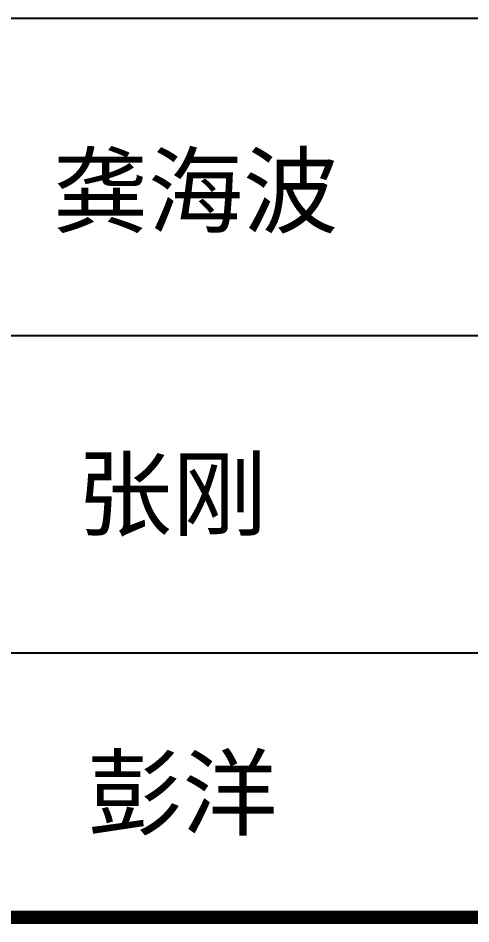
# Model space of a CAD drawing. Extents: x 19118 to 566552, y -1188739 to 92943.
# Drawn here: x 228245 to 230806, y -725338 to -720221 of the extents above; entities that cross this region are included whole.
import ezdxf

# ---------------------------------------------------------------- set-up
doc = ezdxf.new("R2010")
doc.units = 0
doc.header["$LTSCALE"] = 1000
doc.header["$MEASUREMENT"] = 0
doc.layers.add('图框', color=4, linetype='CONTINUOUS')
doc.styles.add('STYLE-黑体', font='simhei.ttf')

msp = doc.modelspace()

# ---------------------------------------------------------------- linework, layer by layer
at = {"layer": '图框', "color": 0}
for p, q in [((224947.8, -720221.01), (233961.65, -720221.01)), ((224947.8, -722013.81), (233961.65, -722013.81)), ((224947.8, -723806.61), (233961.65, -723806.61))]:
    msp.add_line(p, q, dxfattribs=at)
at = {"layer": '图框', "color": 0, "const_width": 75}
msp.add_lwpolyline([(224947.8, -725300.61), (233961.65, -725300.61)], dxfattribs=at)

# ---------------------------------------------------------------- texts
at = {"layer": '图框', "color": 4, "style": 'STYLE-黑体'}
for s, p in [('龚海波', (228441.15, -721394.46)), ('张刚', (228577.52, -723105.32)), ('彭洋', (228635.06, -724796.24))]:
    msp.add_text(s, height=394.416, dxfattribs=at).set_placement(p)

doc.saveas('drawing.dxf')
